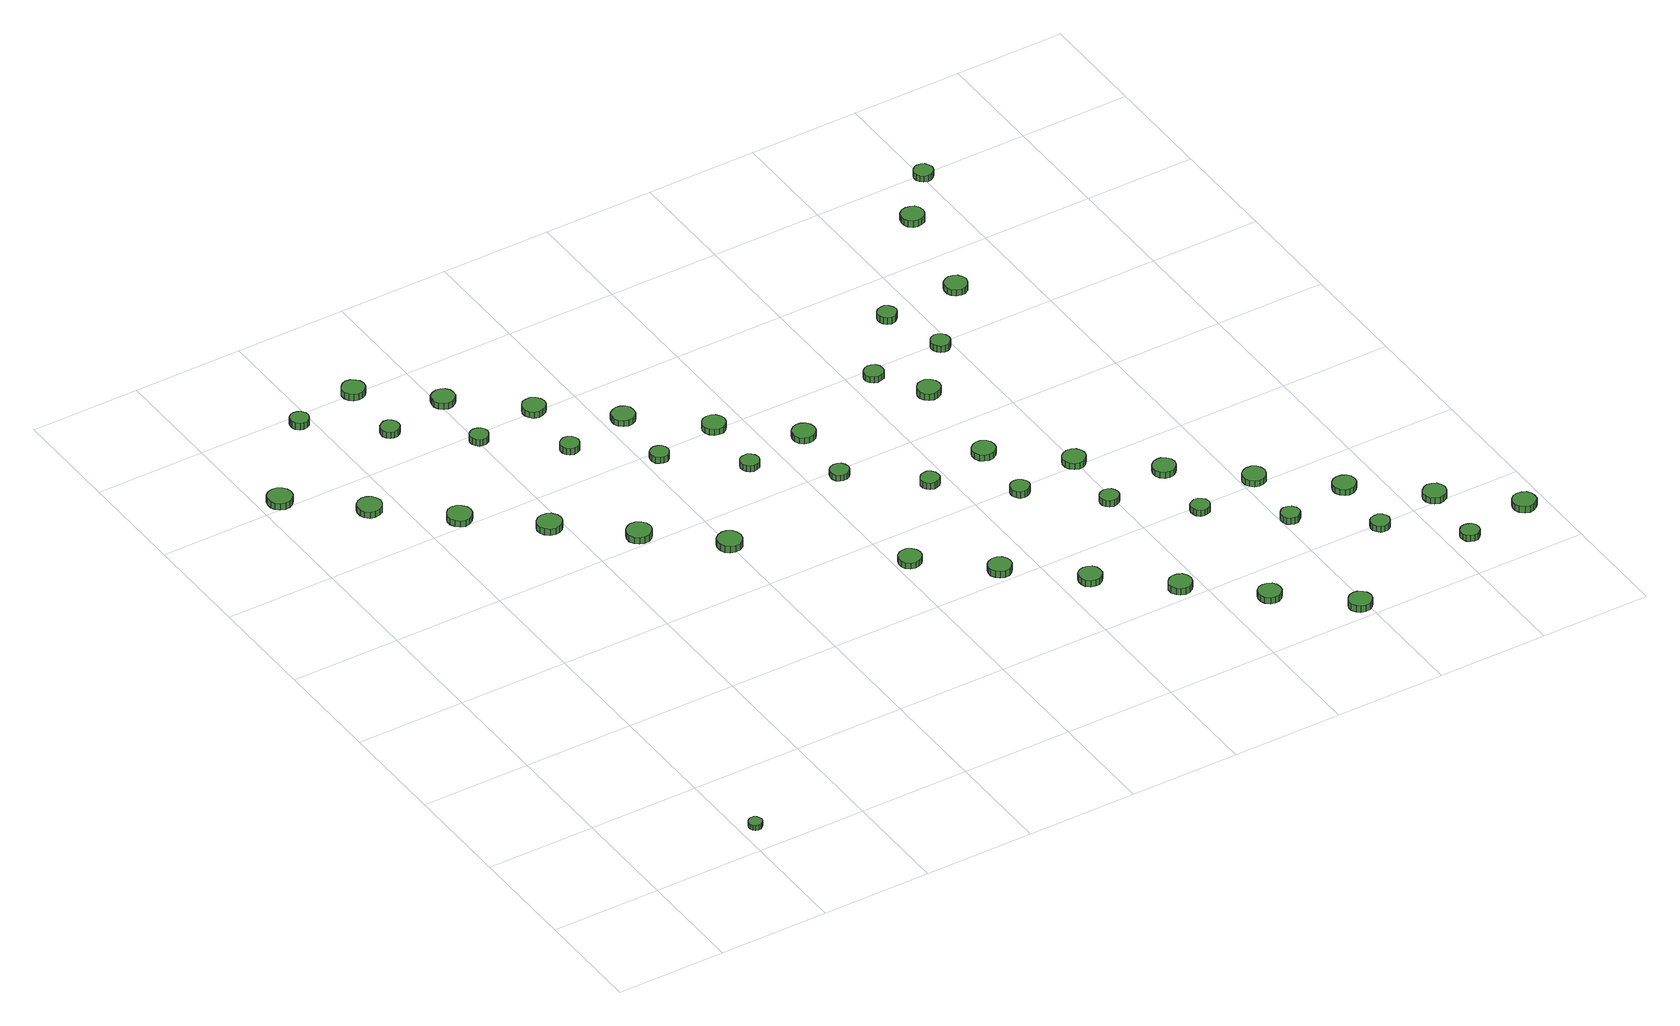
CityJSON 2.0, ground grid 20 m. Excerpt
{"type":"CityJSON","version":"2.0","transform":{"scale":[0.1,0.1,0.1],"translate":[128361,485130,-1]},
"CityObjects":{
"tree1":{"type":"SolitaryVegetationObject","attributes":{"function":"something"},"geometry":[{"type":"MultiSurface","lod":"1","boundaries":[[[0,1,2,3,4,5,6,7,8,9,10,11,12,13,14]],[[15,16,17,18,19,20,21,22,23,24,25,26,27,28,29]],[[0,29,28,1]],[[1,28,27,2]],[[2,27,26,3]],[[3,26,25,4]],[[4,25,24,5]],[[5,24,23,6]],[[6,23,22,7]],[[7,22,21,8]],[[8,21,20,9]],[[9,20,19,10]],[[10,19,18,11]],[[11,18,17,12]],[[12,17,16,13]],[[13,16,15,14]],[[14,15,29,0]]]}]},
"tree2":{"type":"SolitaryVegetationObject","attributes":{"function":"something"},"geometry":[{"type":"MultiSurface","lod":"1","boundaries":[[[30,31,32,33,34,35,36,37,38,39,40,41,42,43,44]],[[45,46,47,48,49,50,51,52,53,54,55,56,57,58,59]],[[30,59,58,31]],[[31,58,57,32]],[[32,57,56,33]],[[33,56,55,34]],[[34,55,54,35]],[[35,54,53,36]],[[36,53,52,37]],[[37,52,51,38]],[[38,51,50,39]],[[39,50,49,40]],[[40,49,48,41]],[[41,48,47,42]],[[42,47,46,43]],[[43,46,45,44]],[[44,45,59,30]]]}]},
"tree3":{"type":"SolitaryVegetationObject","attributes":{"function":"something"},"geometry":[{"type":"MultiSurface","lod":"1","boundaries":[[[60,61,62,63,64,65,66,67,68,69,70,71,72,73,74]],[[75,76,77,78,79,80,81,82,83,84,85,86,87,88,89]],[[60,89,88,61]],[[61,88,87,62]],[[62,87,86,63]],[[63,86,85,64]],[[64,85,84,65]],[[65,84,83,66]],[[66,83,82,67]],[[67,82,81,68]],[[68,81,80,69]],[[69,80,79,70]],[[70,79,78,71]],[[71,78,77,72]],[[72,77,76,73]],[[73,76,75,74]],[[74,75,89,60]]]}]},
"tree4":{"type":"SolitaryVegetationObject","attributes":{"function":"something"},"geometry":[{"type":"MultiSurface","lod":"1","boundaries":[[[90,91,92,93,94,95,96,97,98,99,100,101,102,103,104]],[[105,106,107,108,109,110,111,112,113,114,115,116,117,118,119]],[[90,119,118,91]],[[91,118,117,92]],[[92,117,116,93]],[[93,116,115,94]],[[94,115,114,95]],[[95,114,113,96]],[[96,113,112,97]],[[97,112,111,98]],[[98,111,110,99]],[[99,110,109,100]],[[100,109,108,101]],[[101,108,107,102]],[[102,107,106,103]],[[103,106,105,104]],[[104,105,119,90]]]}]},
"tree5":{"type":"SolitaryVegetationObject","attributes":{"function":"something"},"geometry":[{"type":"MultiSurface","lod":"1","boundaries":[[[120,121,122,123,124,125,126,127,128,129,130,131,132,133,134]],[[135,136,137,138,139,140,141,142,143,144,145,146,147,148,149]],[[120,149,148,121]],[[121,148,147,122]],[[122,147,146,123]],[[123,146,145,124]],[[124,145,144,125]],[[125,144,143,126]],[[126,143,142,127]],[[127,142,141,128]],[[128,141,140,129]],[[129,140,139,130]],[[130,139,138,131]],[[131,138,137,132]],[[132,137,136,133]],[[133,136,135,134]],[[134,135,149,120]]]}]},
"tree6":{"type":"SolitaryVegetationObject","attributes":{"function":"something"},"geometry":[{"type":"MultiSurface","lod":"1","boundaries":[[[150,151,152,153,154,155,156,157,158,159,160,161,162,163,164]],[[165,166,167,168,169,170,171,172,173,174,175,176,177,178,179]],[[150,179,178,151]],[[151,178,177,152]],[[152,177,176,153]],[[153,176,175,154]],[[154,175,174,155]],[[155,174,173,156]],[[156,173,172,157]],[[157,172,171,158]],[[158,171,170,159]],[[159,170,169,160]],[[160,169,168,161]],[[161,168,167,162]],[[162,167,166,163]],[[163,166,165,164]],[[164,165,179,150]]]}]},
"tree7":{"type":"SolitaryVegetationObject","attributes":{"function":"something"},"geometry":[{"type":"MultiSurface","lod":"1","boundaries":[[[180,181,182,183,184,185,186,187,188,189,190,191,192,193,194]],[[195,196,197,198,199,200,201,202,203,204,205,206,207,208,209]],[[180,209,208,181]],[[181,208,207,182]],[[182,207,206,183]],[[183,206,205,184]],[[184,205,204,185]],[[185,204,203,186]],[[186,203,202,187]],[[187,202,201,188]],[[188,201,200,189]],[[189,200,199,190]],[[190,199,198,191]],[[191,198,197,192]],[[192,197,196,193]],[[193,196,195,194]],[[194,195,209,180]]]}]},
"tree8":{"type":"SolitaryVegetationObject","attributes":{"function":"something"},"geometry":[{"type":"MultiSurface","lod":"1","boundaries":[[[210,211,212,213,214,215,216,217,218,219,220,221,222,223,224]],[[225,226,227,228,229,230,231,232,233,234,235,236,237,238,239]],[[210,239,238,211]],[[211,238,237,212]],[[212,237,236,213]],[[213,236,235,214]],[[214,235,234,215]],[[215,234,233,216]],[[216,233,232,217]],[[217,232,231,218]],[[218,231,230,219]],[[219,230,229,220]],[[220,229,228,221]],[[221,228,227,222]],[[222,227,226,223]],[[223,226,225,224]],[[224,225,239,210]]]}]},
"tree9":{"type":"SolitaryVegetationObject","attributes":{"function":"something"},"geometry":[{"type":"MultiSurface","lod":"1","boundaries":[[[240,241,242,243,244,245,246,247,248,249,250,251,252,253,254]],[[255,256,257,258,259,260,261,262,263,264,265,266,267,268,269]],[[240,269,268,241]],[[241,268,267,242]],[[242,267,266,243]],[[243,266,265,244]],[[244,265,264,245]],[[245,264,263,246]],[[246,263,262,247]],[[247,262,261,248]],[[248,261,260,249]],[[249,260,259,250]],[[250,259,258,251]],[[251,258,257,252]],[[252,257,256,253]],[[253,256,255,254]],[[254,255,269,240]]]}]},
"tree10":{"type":"SolitaryVegetationObject","attributes":{"function":"something"},"geometry":[{"type":"MultiSurface","lod":"1","boundaries":[[[270,271,272,273,274,275,276,277,278,279,280,281,282,283,284]],[[285,286,287,288,289,290,291,292,293,294,295,296,297,298,299]],[[270,299,298,271]],[[271,298,297,272]],[[272,297,296,273]],[[273,296,295,274]],[[274,295,294,275]],[[275,294,293,276]],[[276,293,292,277]],[[277,292,291,278]],[[278,291,290,279]],[[279,290,289,280]],[[280,289,288,281]],[[281,288,287,282]],[[282,287,286,283]],[[283,286,285,284]],[[284,285,299,270]]]}]},
"tree11":{"type":"SolitaryVegetationObject","attributes":{"function":"something"},"geometry":[{"type":"MultiSurface","lod":"1","boundaries":[[[300,301,302,303,304,305,306,307,308,309,310,311,312,313,314]],[[315,316,317,318,319,320,321,322,323,324,325,326,327,328,329]],[[300,329,328,301]],[[301,328,327,302]],[[302,327,326,303]],[[303,326,325,304]],[[304,325,324,305]],[[305,324,323,306]],[[306,323,322,307]],[[307,322,321,308]],[[308,321,320,309]],[[309,320,319,310]],[[310,319,318,311]],[[311,318,317,312]],[[312,317,316,313]],[[313,316,315,314]],[[314,315,329,300]]]}]},
"tree12":{"type":"SolitaryVegetationObject","attributes":{"function":"something"},"geometry":[{"type":"MultiSurface","lod":"1","boundaries":[[[330,331,332,333,334,335,336,337,338,339,340,341,342,343,344]],[[345,346,347,348,349,350,351,352,353,354,355,356,357,358,359]],[[330,359,358,331]],[[331,358,357,332]],[[332,357,356,333]],[[333,356,355,334]],[[334,355,354,335]],[[335,354,353,336]],[[336,353,352,337]],[[337,352,351,338]],[[338,351,350,339]],[[339,350,349,340]],[[340,349,348,341]],[[341,348,347,342]],[[342,347,346,343]],[[343,346,345,344]],[[344,345,359,330]]]}]},
"tree13":{"type":"SolitaryVegetationObject","attributes":{"function":"something"},"geometry":[{"type":"MultiSurface","lod":"1","boundaries":[[[360,361,362,363,364,365,366,367,368,369,370,371,372,373,374]],[[375,376,377,378,379,380,381,382,383,384,385,386,387,388,389]],[[360,389,388,361]],[[361,388,387,362]],[[362,387,386,363]],[[363,386,385,364]],[[364,385,384,365]],[[365,384,383,366]],[[366,383,382,367]],[[367,382,381,368]],[[368,381,380,369]],[[369,380,379,370]],[[370,379,378,371]],[[371,378,377,372]],[[372,377,376,373]],[[373,376,375,374]],[[374,375,389,360]]]}]},
"tree14":{"type":"SolitaryVegetationObject","attributes":{"function":"something"},"geometry":[{"type":"MultiSurface","lod":"1","boundaries":[[[390,391,392,393,394,395,396,397,398,399,400,401,402,403,404]],[[405,406,407,408,409,410,411,412,413,414,415,416,417,418,419]],[[390,419,418,391]],[[391,418,417,392]],[[392,417,416,393]],[[393,416,415,394]],[[394,415,414,395]],[[395,414,413,396]],[[396,413,412,397]],[[397,412,411,398]],[[398,411,410,399]],[[399,410,409,400]],[[400,409,408,401]],[[401,408,407,402]],[[402,407,406,403]],[[403,406,405,404]],[[404,405,419,390]]]}]},
"tree15":{"type":"SolitaryVegetationObject","attributes":{"function":"something"},"geometry":[{"type":"MultiSurface","lod":"1","boundaries":[[[420,421,422,423,424,425,426,427,428,429,430,431,432,433,434]],[[435,436,437,438,439,440,441,442,443,444,445,446,447,448,449]],[[420,449,448,421]],[[421,448,447,422]],[[422,447,446,423]],[[423,446,445,424]],[[424,445,444,425]],[[425,444,443,426]],[[426,443,442,427]],[[427,442,441,428]],[[428,441,440,429]],[[429,440,439,430]],[[430,439,438,431]],[[431,438,437,432]],[[432,437,436,433]],[[433,436,435,434]],[[434,435,449,420]]]}]},
"tree16":{"type":"SolitaryVegetationObject","attributes":{"function":"something"},"geometry":[{"type":"MultiSurface","lod":"1","boundaries":[[[450,451,452,453,454,455,456,457,458,459,460,461,462,463,464]],[[465,466,467,468,469,470,471,472,473,474,475,476,477,478,479]],[[450,479,478,451]],[[451,478,477,452]],[[452,477,476,453]],[[453,476,475,454]],[[454,475,474,455]],[[455,474,473,456]],[[456,473,472,457]],[[457,472,471,458]],[[458,471,470,459]],[[459,470,469,460]],[[460,469,468,461]],[[461,468,467,462]],[[462,467,466,463]],[[463,466,465,464]],[[464,465,479,450]]]}]},
"tree17":{"type":"SolitaryVegetationObject","attributes":{"function":"something"},"geometry":[{"type":"MultiSurface","lod":"1","boundaries":[[[480,481,482,483,484,485,486,487,488,489,490,491,492,493,494]],[[495,496,497,498,499,500,501,502,503,504,505,506,507,508,509]],[[480,509,508,481]],[[481,508,507,482]],[[482,507,506,483]],[[483,506,505,484]],[[484,505,504,485]],[[485,504,503,486]],[[486,503,502,487]],[[487,502,501,488]],[[488,501,500,489]],[[489,500,499,490]],[[490,499,498,491]],[[491,498,497,492]],[[492,497,496,493]],[[493,496,495,494]],[[494,495,509,480]]]}]},
"tree18":{"type":"SolitaryVegetationObject","attributes":{"function":"something"},"geometry":[{"type":"MultiSurface","lod":"1","boundaries":[[[510,511,512,513,514,515,516,517,518,519,520,521,522,523,524]],[[525,526,527,528,529,530,531,532,533,534,535,536,537,538,539]],[[510,539,538,511]],[[511,538,537,512]],[[512,537,536,513]],[[513,536,535,514]],[[514,535,534,515]],[[515,534,533,516]],[[516,533,532,517]],[[517,532,531,518]],[[518,531,530,519]],[[519,530,529,520]],[[520,529,528,521]],[[521,528,527,522]],[[522,527,526,523]],[[523,526,525,524]],[[524,525,539,510]]]}]},
"tree19":{"type":"SolitaryVegetationObject","attributes":{"function":"something"},"geometry":[{"type":"MultiSurface","lod":"1","boundaries":[[[540,541,542,543,544,545,546,547,548,549,550,551,552,553,554]],[[555,556,557,558,559,560,561,562,563,564,565,566,567,568,569]],[[540,569,568,541]],[[541,568,567,542]],[[542,567,566,543]],[[543,566,565,544]],[[544,565,564,545]],[[545,564,563,546]],[[546,563,562,547]],[[547,562,561,548]],[[548,561,560,549]],[[549,560,559,550]],[[550,559,558,551]],[[551,558,557,552]],[[552,557,556,553]],[[553,556,555,554]],[[554,555,569,540]]]}]},
"tree20":{"type":"SolitaryVegetationObject","attributes":{"function":"something"},"geometry":[{"type":"MultiSurface","lod":"1","boundaries":[[[570,571,572,573,574,575,576,577,578,579,580,581,582,583,584]],[[585,586,587,588,589,590,591,592,593,594,595,596,597,598,599]],[[570,599,598,571]],[[571,598,597,572]],[[572,597,596,573]],[[573,596,595,574]],[[574,595,594,575]],[[575,594,593,576]],[[576,593,592,577]],[[577,592,591,578]],[[578,591,590,579]],[[579,590,589,580]],[[580,589,588,581]],[[581,588,587,582]],[[582,587,586,583]],[[583,586,585,584]],[[584,585,599,570]]]}]},
"tree21":{"type":"SolitaryVegetationObject","attributes":{"function":"something"},"geometry":[{"type":"MultiSurface","lod":"1","boundaries":[[[600,601,602,603,604,605,606,607,608,609,610,611,612,613,614]],[[615,616,617,618,619,620,621,622,623,624,625,626,627,628,629]],[[600,629,628,601]],[[601,628,627,602]],[[602,627,626,603]],[[603,626,625,604]],[[604,625,624,605]],[[605,624,623,606]],[[606,623,622,607]],[[607,622,621,608]],[[608,621,620,609]],[[609,620,619,610]],[[610,619,618,611]],[[611,618,617,612]],[[612,617,616,613]],[[613,616,615,614]],[[614,615,629,600]]]}]},
"tree22":{"type":"SolitaryVegetationObject","attributes":{"function":"something"},"geometry":[{"type":"MultiSurface","lod":"1","boundaries":[[[630,631,632,633,634,635,636,637,638,639,640,641,642,643,644]],[[645,646,647,648,649,650,651,652,653,654,655,656,657,658,659]],[[630,659,658,631]],[[631,658,657,632]],[[632,657,656,633]],[[633,656,655,634]],[[634,655,654,635]],[[635,654,653,636]],[[636,653,652,637]],[[637,652,651,638]],[[638,651,650,639]],[[639,650,649,640]],[[640,649,648,641]],[[641,648,647,642]],[[642,647,646,643]],[[643,646,645,644]],[[644,645,659,630]]]}]},
"tree23":{"type":"SolitaryVegetationObject","attributes":{"function":"something"},"geometry":[{"type":"MultiSurface","lod":"1","boundaries":[[[660,661,662,663,664,665,666,667,668,669,670,671,672,673,674]],[[675,676,677,678,679,680,681,682,683,684,685,686,687,688,689]],[[660,689,688,661]],[[661,688,687,662]],[[662,687,686,663]],[[663,686,685,664]],[[664,685,684,665]],[[665,684,683,666]],[[666,683,682,667]],[[667,682,681,668]],[[668,681,680,669]],[[669,680,679,670]],[[670,679,678,671]],[[671,678,677,672]],[[672,677,676,673]],[[673,676,675,674]],[[674,675,689,660]]]}]},
"tree24":{"type":"SolitaryVegetationObject","attributes":{"function":"something"},"geometry":[{"type":"MultiSurface","lod":"1","boundaries":[[[690,691,692,693,694,695,696,697,698,699,700,701,702,703,704]],[[705,706,707,708,709,710,711,712,713,714,715,716,717,718,719]],[[690,719,718,691]],[[691,718,717,692]],[[692,717,716,693]],[[693,716,715,694]],[[694,715,714,695]],[[695,714,713,696]],[[696,713,712,697]],[[697,712,711,698]],[[698,711,710,699]],[[699,710,709,700]],[[700,709,708,701]],[[701,708,707,702]],[[702,707,706,703]],[[703,706,705,704]],[[704,705,719,690]]]}]},
"tree25":{"type":"SolitaryVegetationObject","attributes":{"function":"something"},"geometry":[{"type":"MultiSurface","lod":"1","boundaries":[[[720,721,722,723,724,725,726,727,728,729,730,731,732,733,734]],[[735,736,737,738,739,740,741,742,743,744,745,746,747,748,749]],[[720,749,748,721]],[[721,748,747,722]],[[722,747,746,723]],[[723,746,745,724]],[[724,745,744,725]],[[725,744,743,726]],[[726,743,742,727]],[[727,742,741,728]],[[728,741,740,729]],[[729,740,739,730]],[[730,739,738,731]],[[731,738,737,732]],[[732,737,736,733]],[[733,736,735,734]],[[734,735,749,720]]]}]},
"tree26":{"type":"SolitaryVegetationObject","attributes":{"function":"something"},"geometry":[{"type":"MultiSurface","lod":"1","boundaries":[[[750,751,752,753,754,755,756,757,758,759,760,761,762,763,764]],[[765,766,767,768,769,770,771,772,773,774,775,776,777,778,779]],[[750,779,778,751]],[[751,778,777,752]],[[752,777,776,753]],[[753,776,775,754]],[[754,775,774,755]],[[755,774,773,756]],[[756,773,772,757]],[[757,772,771,758]],[[758,771,770,759]],[[759,770,769,760]],[[760,769,768,761]],[[761,768,767,762]],[[762,767,766,763]],[[763,766,765,764]],[[764,765,779,750]]]}]},
"tree27":{"type":"SolitaryVegetationObject","attributes":{"function":"something"},"geometry":[{"type":"MultiSurface","lod":"1","boundaries":[[[780,781,782,783,784,785,786,787,788,789,790,791,792,793,794]],[[795,796,797,798,799,800,801,802,803,804,805,806,807,808,809]],[[780,809,808,781]],[[781,808,807,782]],[[782,807,806,783]],[[783,806,805,784]],[[784,805,804,785]],[[785,804,803,786]],[[786,803,802,787]],[[787,802,801,788]],[[788,801,800,789]],[[789,800,799,790]],[[790,799,798,791]],[[791,798,797,792]],[[792,797,796,793]],[[793,796,795,794]],[[794,795,809,780]]]}]},
"tree28":{"type":"SolitaryVegetationObject","attributes":{"function":"something"},"geometry":[{"type":"MultiSurface","lod":"1","boundaries":[[[810,811,812,813,814,815,816,817,818,819,820,821,822,823,824]],[[825,826,827,828,829,830,831,832,833,834,835,836,837,838,839]],[[810,839,838,811]],[[811,838,837,812]],[[812,837,836,813]],[[813,836,835,814]],[[814,835,834,815]],[[815,834,833,816]],[[816,833,832,817]],[[817,832,831,818]],[[818,831,830,819]],[[819,830,829,820]],[[820,829,828,821]],[[821,828,827,822]],[[822,827,826,823]],[[823,826,825,824]],[[824,825,839,810]]]}]},
"tree29":{"type":"SolitaryVegetationObject","attributes":{"function":"something"},"geometry":[{"type":"MultiSurface","lod":"1","boundaries":[[[840,841,842,843,844,845,846,847,848,849,850,851,852,853,854]],[[855,856,857,858,859,860,861,862,863,864,865,866,867,868,869]],[[840,869,868,841]],[[841,868,867,842]],[[842,867,866,843]],[[843,866,865,844]],[[844,865,864,845]],[[845,864,863,846]],[[846,863,862,847]],[[847,862,861,848]],[[848,861,860,849]],[[849,860,859,850]],[[850,859,858,851]],[[851,858,857,852]],[[852,857,856,853]],[[853,856,855,854]],[[854,855,869,840]]]}]},
"tree30":{"type":"SolitaryVegetationObject","attributes":{"function":"something"},"geometry":[{"type":"MultiSurface","lod":"1","boundaries":[[[870,871,872,873,874,875,876,877,878,879,880,881,882,883,884]],[[885,886,887,888,889,890,891,892,893,894,895,896,897,898,899]],[[870,899,898,871]],[[871,898,897,872]],[[872,897,896,873]],[[873,896,895,874]],[[874,895,894,875]],[[875,894,893,876]],[[876,893,892,877]],[[877,892,891,878]],[[878,891,890,879]],[[879,890,889,880]],[[880,889,888,881]],[[881,888,887,882]],[[882,887,886,883]],[[883,886,885,884]],[[884,885,899,870]]]}]},
"tree31":{"type":"SolitaryVegetationObject","attributes":{"function":"something"},"geometry":[{"type":"MultiSurface","lod":"1","boundaries":[[[900,901,902,903,904,905,906,907,908,909,910,911,912,913,914]],[[915,916,917,918,919,920,921,922,923,924,925,926,927,928,929]],[[900,929,928,901]],[[901,928,927,902]],[[902,927,926,903]],[[903,926,925,904]],[[904,925,924,905]],[[905,924,923,906]],[[906,923,922,907]],[[907,922,921,908]],[[908,921,920,909]],[[909,920,919,910]],[[910,919,918,911]],[[911,918,917,912]],[[912,917,916,913]],[[913,916,915,914]],[[914,915,929,900]]]}]},
"tree32":{"type":"SolitaryVegetationObject","attributes":{"function":"something"},"geometry":[{"type":"MultiSurface","lod":"1","boundaries":[[[930,931,932,933,934,935,936,937,938,939,940,941,942,943,944]],[[945,946,947,948,949,950,951,952,953,954,955,956,957,958,959]],[[930,959,958,931]],[[931,958,957,932]],[[932,957,956,933]],[[933,956,955,934]],[[934,955,954,935]],[[935,954,953,936]],[[936,953,952,937]],[[937,952,951,938]],[[938,951,950,939]],[[939,950,949,940]],[[940,949,948,941]],[[941,948,947,942]],[[942,947,946,943]],[[943,946,945,944]],[[944,945,959,930]]]}]},
"tree33":{"type":"SolitaryVegetationObject","attributes":{"function":"something"},"geometry":[{"type":"MultiSurface","lod":"1","boundaries":[[[960,961,962,963,964,965,966,967,968,969,970,971,972,973,974]],[[975,976,977,978,979,980,981,982,983,984,985,986,987,988,989]],[[960,989,988,961]],[[961,988,987,962]],[[962,987,986,963]],[[963,986,985,964]],[[964,985,984,965]],[[965,984,983,966]],[[966,983,982,967]],[[967,982,981,968]],[[968,981,980,969]],[[969,980,979,970]],[[970,979,978,971]],[[971,978,977,972]],[[972,977,976,973]],[[973,976,975,974]],[[974,975,989,960]]]}]},
"tree34":{"type":"SolitaryVegetationObject","attributes":{"function":"something"},"geometry":[{"type":"MultiSurface","lod":"1","boundaries":[[[990,991,992,993,994,995,996,997,998,999,1000,1001,1002,1003,1004]],[[1005,1006,1007,1008,1009,1010,1011,1012,1013,1014,1015,1016,1017,1018,1019]],[[990,1019,1018,991]],[[991,1018,1017,992]],[[992,1017,1016,993]],[[993,1016,1015,994]],[[994,1015,1014,995]],[[995,1014,1013,996]],[[996,1013,1012,997]],[[997,1012,1011,998]],[[998,1011,1010,999]],[[999,1010,1009,1000]],[[1000,1009,1008,1001]],[[1001,1008,1007,1002]],[[1002,1007,1006,1003]],[[1003,1006,1005,1004]],[[1004,1005,1019,990]]]}]},
"tree35":{"type":"SolitaryVegetationObject","attributes":{"function":"something"},"geometry":[{"type":"MultiSurface","lod":"1","boundaries":[[[1020,1021,1022,1023,1024,1025,1026,1027,1028,1029,1030,1031,1032,1033,1034]],[[1035,1036,1037,1038,1039,1040,1041,1042,1043,1044,1045,1046,1047,1048,1049]],[[1020,1049,1048,1021]],[[1021,1048,1047,1022]],[[1022,1047,1046,1023]],[[1023,1046,1045,1024]],[[1024,1045,1044,1025]],[[1025,1044,1043,1026]],[[1026,1043,1042,1027]],[[1027,1042,1041,1028]],[[1028,1041,1040,1029]],[[1029,1040,1039,1030]],[[1030,1039,1038,1031]],[[1031,1038,1037,1032]],[[1032,1037,1036,1033]],[[1033,1036,1035,1034]],[[1034,1035,1049,1020]]]}]},
"tree36":{"type":"SolitaryVegetationObject","attributes":{"function":"something"},"geometry":[{"type":"MultiSurface","lod":"1","boundaries":[[[1050,1051,1052,1053,1054,1055,1056,1057,1058,1059,1060,1061,1062,1063,1064]],[[1065,1066,1067,1068,1069,1070,1071,1072,1073,1074,1075,1076,1077,1078,1079]],[[1050,1079,1078,1051]],[[1051,1078,1077,1052]],[[1052,1077,1076,1053]],[[1053,1076,1075,1054]],[[1054,1075,1074,1055]],[[1055,1074,1073,1056]],[[1056,1073,1072,1057]],[[1057,1072,1071,1058]],[[1058,1071,1070,1059]],[[1059,1070,1069,1060]],[[1060,1069,1068,1061]],[[1061,1068,1067,1062]],[[1062,1067,1066,1063]],[[1063,1066,1065,1064]],[[1064,1065,1079,1050]]]}]},
"tree37":{"type":"SolitaryVegetationObject","attributes":{"function":"something"},"geometry":[{"type":"MultiSurface","lod":"1","boundaries":[[[1080,1081,1082,1083,1084,1085,1086,1087,1088,1089,1090,1091,1092,1093,1094]],[[1095,1096,1097,1098,1099,1100,1101,1102,1103,1104,1105,1106,1107,1108,1109]],[[1080,1109,1108,1081]],[[1081,1108,1107,1082]],[[1082,1107,1106,1083]],[[1083,1106,1105,1084]],[[1084,1105,1104,1085]],[[1085,1104,1103,1086]],[[1086,1103,1102,1087]],[[1087,1102,1101,1088]],[[1088,1101,1100,1089]],[[1089,1100,1099,1090]],[[1090,1099,1098,1091]],[[1091,1098,1097,1092]],[[1092,1097,1096,1093]],[[1093,1096,1095,1094]],[[1094,1095,1109,1080]]]}]},
"tree38":{"type":"SolitaryVegetationObject","attributes":{"function":"something"},"geometry":[{"type":"MultiSurface","lod":"1","boundaries":[[[1110,1111,1112,1113,1114,1115,1116,1117,1118,1119,1120,1121,1122,1123,1124]],[[1125,1126,1127,1128,1129,1130,1131,1132,1133,1134,1135,1136,1137,1138,1139]],[[1110,1139,1138,1111]],[[1111,1138,1137,1112]],[[1112,1137,1136,1113]],[[1113,1136,1135,1114]],[[1114,1135,1134,1115]],[[1115,1134,1133,1116]],[[1116,1133,1132,1117]],[[1117,1132,1131,1118]],[[1118,1131,1130,1119]],[[1119,1130,1129,1120]],[[1120,1129,1128,1121]],[[1121,1128,1127,1122]],[[1122,1127,1126,1123]],[[1123,1126,1125,1124]],[[1124,1125,1139,1110]]]}]},
"tree39":{"type":"SolitaryVegetationObject","attributes":{"function":"something"},"geometry":[{"type":"MultiSurface","lod":"1","boundaries":[[[1140,1141,1142,1143,1144,1145,1146,1147,1148,1149,1150,1151,1152,1153,1154]],[[1155,1156,1157,1158,1159,1160,1161,1162,1163,1164,1165,1166,1167,1168,1169]],[[1140,1169,1168,1141]],[[1141,1168,1167,1142]],[[1142,1167,1166,1143]],[[1143,1166,1165,1144]],[[1144,1165,1164,1145]],[[1145,1164,1163,1146]],[[1146,1163,1162,1147]],[[1147,1162,1161,1148]],[[1148,1161,1160,1149]],[[1149,1160,1159,1150]],[[1150,1159,1158,1151]],[[1151,1158,1157,1152]],[[1152,1157,1156,1153]],[[1153,1156,1155,1154]],[[1154,1155,1169,1140]]]}]},
"tree40":{"type":"SolitaryVegetationObject","attributes":{"function":"something"},"geometry":[{"type":"MultiSurface","lod":"1","boundaries":[[[1170,1171,1172,1173,1174,1175,1176,1177,1178,1179,1180,1181,1182,1183,1184]],[[1185,1186,1187,1188,1189,1190,1191,1192,1193,1194,1195,1196,1197,1198,1199]],[[1170,1199,1198,1171]],[[1171,1198,1197,1172]],[[1172,1197,1196,1173]],[[1173,1196,1195,1174]],[[1174,1195,1194,1175]],[[1175,1194,1193,1176]],[[1176,1193,1192,1177]],[[1177,1192,1191,1178]],[[1178,1191,1190,1179]],[[1179,1190,1189,1180]],[[1180,1189,1188,1181]],[[1181,1188,1187,1182]],[[1182,1187,1186,1183]],[[1183,1186,1185,1184]],[[1184,1185,1199,1170]]]}]},
"tree41":{"type":"SolitaryVegetationObject","attributes":{"function":"something"},"geometry":[{"type":"MultiSurface","lod":"1","boundaries":[[[1200,1201,1202,1203,1204,1205,1206,1207,1208,1209,1210,1211,1212,1213,1214]],[[1215,1216,1217,1218,1219,1220,1221,1222,1223,1224,1225,1226,1227,1228,1229]],[[1200,1229,1228,1201]],[[1201,1228,1227,1202]],[[1202,1227,1226,1203]],[[1203,1226,1225,1204]],[[1204,1225,1224,1205]],[[1205,1224,1223,1206]],[[1206,1223,1222,1207]],[[1207,1222,1221,1208]],[[1208,1221,1220,1209]],[[1209,1220,1219,1210]],[[1210,1219,1218,1211]],[[1211,1218,1217,1212]],[[1212,1217,1216,1213]],[[1213,1216,1215,1214]],[[1214,1215,1229,1200]]]}]},
"tree42":{"type":"SolitaryVegetationObject","attributes":{"function":"something"},"geometry":[{"type":"MultiSurface","lod":"1","boundaries":[[[1230,1231,1232,1233,1234,1235,1236,1237,1238,1239,1240,1241,1242,1243,1244]],[[1245,1246,1247,1248,1249,1250,1251,1252,1253,1254,1255,1256,1257,1258,1259]],[[1230,1259,1258,1231]],[[1231,1258,1257,1232]],[[1232,1257,1256,1233]],[[1233,1256,1255,1234]],[[1234,1255,1254,1235]],[[1235,1254,1253,1236]],[[1236,1253,1252,1237]],[[1237,1252,1251,1238]],[[1238,1251,1250,1239]],[[1239,1250,1249,1240]],[[1240,1249,1248,1241]],[[1241,1248,1247,1242]],[[1242,1247,1246,1243]],[[1243,1246,1245,1244]],[[1244,1245,1259,1230]]]}]},
"tree43":{"type":"SolitaryVegetationObject","attributes":{"function":"something"},"geometry":[{"type":"MultiSurface","lod":"1","boundaries":[[[1260,1261,1262,1263,1264,1265,1266,1267,1268,1269,1270,1271,1272,1273,1274]],[[1275,1276,1277,1278,1279,1280,1281,1282,1283,1284,1285,1286,1287,1288,1289]],[[1260,1289,1288,1261]],[[1261,1288,1287,1262]],[[1262,1287,1286,1263]],[[1263,1286,1285,1264]],[[1264,1285,1284,1265]],[[1265,1284,1283,1266]],[[1266,1283,1282,1267]],[[1267,1282,1281,1268]],[[1268,1281,1280,1269]],[[1269,1280,1279,1270]],[[1270,1279,1278,1271]],[[1271,1278,1277,1272]],[[1272,1277,1276,1273]],[[1273,1276,1275,1274]],[[1274,1275,1289,1260]]]}]},
"tree44":{"type":"SolitaryVegetationObject","attributes":{"function":"something"},"geometry":[{"type":"MultiSurface","lod":"1","boundaries":[[[1290,1291,1292,1293,1294,1295,1296,1297,1298,1299,1300,1301,1302,1303,1304]],[[1305,1306,1307,1308,1309,1310,1311,1312,1313,1314,1315,1316,1317,1318,1319]],[[1290,1319,1318,1291]],[[1291,1318,1317,1292]],[[1292,1317,1316,1293]],[[1293,1316,1315,1294]],[[1294,1315,1314,1295]],[[1295,1314,1313,1296]],[[1296,1313,1312,1297]],[[1297,1312,1311,1298]],[[1298,1311,1310,1299]],[[1299,1310,1309,1300]],[[1300,1309,1308,1301]],[[1301,1308,1307,1302]],[[1302,1307,1306,1303]],[[1303,1306,1305,1304]],[[1304,1305,1319,1290]]]}]},
"tree45":{"type":"SolitaryVegetationObject","attributes":{"function":"something"},"geometry":[{"type":"MultiSurface","lod":"1","boundaries":[[[1320,1321,1322,1323,1324,1325,1326,1327,1328,1329,1330,1331,1332,1333,1334]],[[1335,1336,1337,1338,1339,1340,1341,1342,1343,1344,1345,1346,1347,1348,1349]],[[1320,1349,1348,1321]],[[1321,1348,1347,1322]],[[1322,1347,1346,1323]],[[1323,1346,1345,1324]],[[1324,1345,1344,1325]],[[1325,1344,1343,1326]],[[1326,1343,1342,1327]],[[1327,1342,1341,1328]],[[1328,1341,1340,1329]],[[1329,1340,1339,1330]],[[1330,1339,1338,1331]],[[1331,1338,1337,1332]],[[1332,1337,1336,1333]],[[1333,1336,1335,1334]],[[1334,1335,1349,1320]]]}]},
"tree46":{"type":"SolitaryVegetationObject","attributes":{"function":"something"},"geometry":[{"type":"MultiSurface","lod":"1","boundaries":[[[1350,1351,1352,1353,1354,1355,1356,1357,1358,1359,1360,1361,1362,1363,1364]],[[1365,1366,1367,1368,1369,1370,1371,1372,1373,1374,1375,1376,1377,1378,1379]],[[1350,1379,1378,1351]],[[1351,1378,1377,1352]],[[1352,1377,1376,1353]],[[1353,1376,1375,1354]],[[1354,1375,1374,1355]],[[1355,1374,1373,1356]],[[1356,1373,1372,1357]],[[1357,1372,1371,1358]],[[1358,1371,1370,1359]],[[1359,1370,1369,1360]],[[1360,1369,1368,1361]],[[1361,1368,1367,1362]],[[1362,1367,1366,1363]],[[1363,1366,1365,1364]],[[1364,1365,1379,1350]]]}]},
"tree47":{"type":"SolitaryVegetationObject","attributes":{"function":"something"},"geometry":[{"type":"MultiSurface","lod":"1","boundaries":[[[1380,1381,1382,1383,1384,1385,1386,1387,1388,1389,1390,1391,1392,1393,1394]],[[1395,1396,1397,1398,1399,1400,1401,1402,1403,1404,1405,1406,1407,1408,1409]],[[1380,1409,1408,1381]],[[1381,1408,1407,1382]],[[1382,1407,1406,1383]],[[1383,1406,1405,1384]],[[1384,1405,1404,1385]],[[1385,1404,1403,1386]],[[1386,1403,1402,1387]],[[1387,1402,1401,1388]],[[1388,1401,1400,1389]],[[1389,1400,1399,1390]],[[1390,1399,1398,1391]],[[1391,1398,1397,1392]],[[1392,1397,1396,1393]],[[1393,1396,1395,1394]],[[1394,1395,1409,1380]]]}]}
},
"vertices":[
[242,61,20],[241,66,20],[238,70,20],[234,73,20],[229,73,20],[224,72,20],[220,68,20],[218,63,20],[218,58,20],[220,54,20],[224,50,20],[229,49,20],[234,49,20],[238,52,20],[241,56,20],[241,56,10],[238,52,10],[234,49,10],[229,49,10],[224,50,10],[220,54,10],[218,58,10],[218,63,10],[220,68,10],[224,72,10],[229,73,10],[234,73,10],[238,70,10],[241,66,10],[242,61,10],
[53,1208,33],[51,1217,33],[46,1224,33],[38,1229,33],[29,1230,33],[20,1227,33],[13,1221,33],[10,1212,33],[10,1203,33],[13,1195,33],[20,1189,33],[29,1186,33],[38,1187,33],[46,1192,33],[51,1199,33],[51,1199,20],[46,1192,20],[38,1187,20],[29,1186,20],[20,1189,20],[13,1195,20],[10,1203,20],[10,1212,20],[13,1221,20],[20,1227,20],[29,1230,20],[38,1229,20],[46,1224,20],[51,1217,20],[53,1208,20],
[165,1109,33],[163,1118,33],[158,1126,33],[150,1130,33],[141,1131,33],[132,1128,33],[125,1122,33],[122,1114,33],[122,1105,33],[125,1097,33],[132,1090,33],[141,1088,33],[150,1089,33],[158,1093,33],[163,1101,33],[163,1101,21],[158,1093,21],[150,1089,21],[141,1088,21],[132,1090,21],[125,1097,21],[122,1105,21],[122,1114,21],[125,1122,21],[132,1128,21],[141,1131,21],[150,1130,21],[158,1126,21],[163,1118,21],[165,1109,21],
[278,1011,32],[276,1020,32],[271,1027,32],[263,1032,32],[254,1033,32],[245,1030,32],[239,1024,32],[235,1015,32],[235,1006,32],[239,998,32],[245,992,32],[254,989,32],[263,990,32],[271,995,32],[276,1002,32],[276,1002,20],[271,995,20],[263,990,20],[254,989,20],[245,992,20],[239,998,20],[235,1006,20],[235,1015,20],[239,1024,20],[245,1030,20],[254,1033,20],[263,1032,20],[271,1027,20],[276,1020,20],[278,1011,20],
[188,1369,34],[186,1375,34],[182,1381,34],[176,1384,34],[169,1385,34],[163,1383,34],[157,1378,34],[155,1372,34],[155,1365,34],[157,1359,34],[163,1354,34],[169,1352,34],[176,1353,34],[182,1356,34],[186,1362,34],[186,1362,21],[182,1356,21],[176,1353,21],[169,1352,21],[163,1354,21],[157,1359,21],[155,1365,21],[155,1372,21],[157,1378,21],[163,1383,21],[169,1385,21],[176,1384,21],[182,1381,21],[186,1375,21],[188,1369,21],
[391,912,33],[389,921,33],[383,929,33],[376,933,33],[367,934,33],[358,931,33],[351,925,33],[347,917,33],[347,908,33],[351,900,33],[358,893,33],[367,891,33],[376,892,33],[383,896,33],[389,903,33],[389,903,20],[383,896,20],[376,892,20],[367,891,20],[358,893,20],[351,900,20],[347,908,20],[347,917,20],[351,925,20],[358,931,20],[367,934,20],[376,933,20],[383,929,20],[389,921,20],[391,912,20],
[301,1269,34],[300,1276,34],[295,1281,34],[289,1285,34],[282,1286,34],[276,1283,34],[271,1279,34],[268,1272,34],[268,1265,34],[271,1259,34],[276,1254,34],[282,1252,34],[289,1253,34],[295,1256,34],[300,1262,34],[300,1262,21],[295,1256,21],[289,1253,21],[282,1252,21],[276,1254,21],[271,1259,21],[268,1265,21],[268,1272,21],[271,1279,21],[276,1283,21],[282,1286,21],[289,1285,21],[295,1281,21],[300,1276,21],[301,1269,21],
[311,1391,33],[309,1400,33],[304,1406,33],[297,1411,33],[288,1412,33],[280,1409,33],[274,1403,33],[270,1396,33],[270,1387,33],[274,1379,33],[280,1374,33],[288,1371,33],[297,1372,33],[304,1376,33],[309,1383,33],[309,1383,20],[304,1376,20],[297,1372,20],[288,1371,20],[280,1374,20],[274,1379,20],[270,1387,20],[270,1396,20],[274,1403,20],[280,1409,20],[288,1412,20],[297,1411,20],[304,1406,20],[309,1400,20],[311,1391,20],
[503,814,33],[501,823,33],[495,830,33],[487,835,33],[478,836,33],[470,833,33],[463,827,33],[459,818,33],[459,809,33],[463,801,33],[470,795,33],[478,792,33],[487,793,33],[495,798,33],[501,805,33],[501,805,20],[495,798,20],[487,793,20],[478,792,20],[470,795,20],[463,801,20],[459,809,20],[459,818,20],[463,827,20],[470,833,20],[478,836,20],[487,835,20],[495,830,20],[501,823,20],[503,814,20],
[413,1171,35],[411,1178,35],[407,1184,35],[401,1187,35],[394,1188,35],[388,1186,35],[383,1181,35],[380,1175,35],[380,1168,35],[383,1162,35],[388,1157,35],[394,1155,35],[401,1156,35],[407,1159,35],[411,1165,35],[411,1165,22],[407,1159,22],[401,1156,22],[394,1155,22],[388,1157,22],[383,1162,22],[380,1168,22],[380,1175,22],[383,1181,22],[388,1186,22],[394,1188,22],[401,1187,22],[407,1184,22],[411,1178,22],[413,1171,22],
[423,1293,32],[422,1301,32],[417,1308,32],[409,1312,32],[401,1313,32],[393,1310,32],[386,1305,32],[383,1297,32],[383,1288,32],[386,1281,32],[393,1275,32],[401,1272,32],[409,1273,32],[417,1278,32],[422,1284,32],[422,1284,20],[417,1278,20],[409,1273,20],[401,1272,20],[393,1275,20],[386,1281,20],[383,1288,20],[383,1297,20],[386,1305,20],[393,1310,20],[401,1313,20],[409,1312,20],[417,1308,20],[422,1301,20],[423,1293,20],
[616,714,33],[614,723,33],[609,730,33],[601,735,33],[592,736,33],[583,733,33],[576,727,33],[573,719,33],[573,710,33],[576,701,33],[583,695,33],[592,692,33],[601,693,33],[609,698,33],[614,705,33],[614,705,20],[609,698,20],[601,693,20],[592,692,20],[583,695,20],[576,701,20],[573,710,20],[573,719,20],[576,727,20],[583,733,20],[592,736,20],[601,735,20],[609,730,20],[614,723,20],[616,714,20],
[526,1072,35],[525,1079,35],[521,1084,35],[515,1088,35],[508,1089,35],[501,1086,35],[496,1082,35],[493,1075,35],[493,1068,35],[496,1062,35],[501,1057,35],[508,1055,35],[515,1056,35],[521,1059,35],[525,1065,35],[525,1065,22],[521,1059,22],[515,1056,22],[508,1055,22],[501,1057,22],[496,1062,22],[493,1068,22],[493,1075,22],[496,1082,22],[501,1086,22],[508,1089,22],[515,1088,22],[521,1084,22],[525,1079,22],[526,1072,22],
[537,1193,32],[535,1201,32],[530,1208,32],[522,1213,32],[514,1213,32],[506,1211,32],[500,1205,32],[496,1197,32],[496,1189,32],[500,1181,32],[506,1175,32],[514,1173,32],[522,1174,32],[530,1178,32],[535,1185,32],[535,1185,20],[530,1178,20],[522,1174,20],[514,1173,20],[506,1175,20],[500,1181,20],[496,1189,20],[496,1197,20],[500,1205,20],[506,1211,20],[514,1213,20],[522,1213,20],[530,1208,20],[535,1201,20],[537,1193,20],
[639,973,34],[637,980,34],[633,986,34],[627,989,34],[620,990,34],[614,988,34],[608,983,34],[606,977,34],[606,970,34],[608,963,34],[614,959,34],[620,957,34],[627,957,34],[633,961,34],[637,967,34],[637,967,22],[633,961,22],[627,957,22],[620,957,22],[614,959,22],[608,963,22],[606,970,22],[606,977,22],[608,983,22],[614,988,22],[620,990,22],[627,989,22],[633,986,22],[637,980,22],[639,973,22],
[648,1095,32],[647,1103,32],[642,1110,32],[634,1114,32],[626,1115,32],[618,1112,32],[611,1107,32],[608,1099,32],[608,1090,32],[611,1083,32],[618,1077,32],[626,1074,32],[634,1075,32],[642,1079,32],[647,1086,32],[647,1086,20],[642,1079,20],[634,1075,20],[626,1074,20],[618,1077,20],[611,1083,20],[608,1090,20],[608,1099,20],[611,1107,20],[618,1112,20],[626,1115,20],[634,1114,20],[642,1110,20],[647,1103,20],[648,1095,20],
[840,516,33],[838,524,33],[833,531,33],[826,536,33],[818,536,33],[810,534,33],[803,528,33],[800,520,33],[800,512,33],[803,504,33],[810,498,33],[818,496,33],[826,497,33],[833,501,33],[838,508,33],[838,508,21],[833,501,21],[826,497,21],[818,496,21],[810,498,21],[803,504,21],[800,512,21],[800,520,21],[803,528,21],[810,534,21],[818,536,21],[826,536,21],[833,531,21],[838,524,21],[840,516,21],
[752,875,34],[750,882,34],[746,887,34],[740,891,34],[733,891,34],[727,889,34],[722,885,34],[719,878,34],[719,871,34],[722,865,34],[727,860,34],[733,858,34],[740,859,34],[746,862,34],[750,868,34],[750,868,22],[746,862,22],[740,859,22],[733,858,22],[727,860,22],[722,865,22],[719,871,22],[719,878,22],[722,885,22],[727,889,22],[733,891,22],[740,891,22],[746,887,22],[750,882,22],[752,875,22],
[762,995,32],[760,1003,32],[755,1010,32],[748,1014,32],[739,1015,32],[731,1013,32],[725,1007,32],[721,999,32],[721,991,32],[725,983,32],[731,977,32],[739,975,32],[748,975,32],[755,980,32],[760,987,32],[760,987,20],[755,980,20],[748,975,20],[739,975,20],[731,977,20],[725,983,20],[721,991,20],[721,999,20],[725,1007,20],[731,1013,20],[739,1015,20],[748,1014,20],[755,1010,20],[760,1003,20],[762,995,20],
[953,418,33],[951,426,33],[946,433,33],[939,437,33],[930,438,33],[922,435,33],[916,430,33],[912,422,33],[912,413,33],[916,406,33],[922,400,33],[930,397,33],[939,398,33],[946,402,33],[951,409,33],[951,409,20],[946,402,20],[939,398,20],[930,397,20],[922,400,20],[916,406,20],[912,413,20],[912,422,20],[916,430,20],[922,435,20],[930,438,20],[939,437,20],[946,433,20],[951,426,20],[953,418,20],
[864,775,33],[862,782,33],[858,788,33],[852,791,33],[845,792,33],[839,790,33],[833,785,33],[831,779,33],[831,772,33],[833,765,33],[839,761,33],[845,759,33],[852,759,33],[858,763,33],[862,768,33],[862,768,21],[858,763,21],[852,759,21],[845,759,21],[839,761,21],[833,765,21],[831,772,21],[831,779,21],[833,785,21],[839,790,21],[845,792,21],[852,791,21],[858,788,21],[862,782,21],[864,775,21],
[874,896,32],[873,905,32],[868,912,32],[860,916,32],[852,917,32],[844,914,32],[837,908,32],[834,901,32],[834,892,32],[837,884,32],[844,879,32],[852,876,32],[860,877,32],[868,881,32],[873,888,32],[873,888,20],[868,881,20],[860,877,20],[852,876,20],[844,879,20],[837,884,20],[834,892,20],[834,901,20],[837,908,20],[844,914,20],[852,917,20],[860,916,20],[868,912,20],[873,905,20],[874,896,20],
[1065,318,32],[1064,326,32],[1059,333,32],[1051,337,32],[1043,338,32],[1035,336,32],[1028,330,32],[1025,322,32],[1025,314,32],[1028,306,32],[1035,300,32],[1043,298,32],[1051,298,32],[1059,303,32],[1064,310,32],[1064,310,20],[1059,303,20],[1051,298,20],[1043,298,20],[1035,300,20],[1028,306,20],[1025,314,20],[1025,322,20],[1028,330,20],[1035,336,20],[1043,338,20],[1051,337,20],[1059,333,20],[1064,326,20],[1065,318,20],
[977,677,34],[976,683,34],[971,689,34],[965,693,34],[959,693,34],[952,691,34],[947,686,34],[944,680,34],[944,673,34],[947,667,34],[952,662,34],[959,660,34],[965,661,34],[971,664,34],[976,670,34],[976,670,21],[971,664,21],[965,661,21],[959,660,21],[952,662,21],[947,667,21],[944,673,21],[944,680,21],[947,686,21],[952,691,21],[959,693,21],[965,693,21],[971,689,21],[976,683,21],[977,677,21],
[1179,219,33],[1177,228,33],[1172,235,33],[1164,239,33],[1156,240,33],[1148,237,33],[1142,231,33],[1138,224,33],[1138,215,33],[1142,207,33],[1148,202,33],[1156,199,33],[1164,200,33],[1172,204,33],[1177,211,33],[1177,211,20],[1172,204,20],[1164,200,20],[1156,199,20],[1148,202,20],[1142,207,20],[1138,215,20],[1138,224,20],[1142,231,20],[1148,237,20],[1156,240,20],[1164,239,20],[1172,235,20],[1177,228,20],[1179,219,20],
[1090,577,35],[1088,584,35],[1084,589,35],[1078,593,35],[1071,594,35],[1064,592,35],[1059,587,35],[1056,581,35],[1056,574,35],[1059,567,35],[1064,562,35],[1071,560,35],[1078,561,35],[1084,565,35],[1088,570,35],[1088,570,22],[1084,565,22],[1078,561,22],[1071,560,22],[1064,562,22],[1059,567,22],[1056,574,22],[1056,581,22],[1059,587,22],[1064,592,22],[1071,594,22],[1078,593,22],[1084,589,22],[1088,584,22],[1090,577,22],
[1099,698,32],[1098,707,32],[1093,713,32],[1085,718,32],[1077,719,32],[1069,716,32],[1062,710,32],[1059,703,32],[1059,694,32],[1062,686,32],[1069,681,32],[1077,678,32],[1085,679,32],[1093,683,32],[1098,690,32],[1098,690,20],[1093,683,20],[1085,679,20],[1077,678,20],[1069,681,20],[1062,686,20],[1059,694,20],[1059,703,20],[1062,710,20],[1069,716,20],[1077,719,20],[1085,718,20],[1093,713,20],[1098,707,20],[1099,698,20],
[1290,121,32],[1289,129,32],[1284,136,32],[1276,140,32],[1268,141,32],[1260,139,32],[1253,133,32],[1250,125,32],[1250,117,32],[1253,109,32],[1260,103,32],[1268,101,32],[1276,101,32],[1284,106,32],[1289,113,32],[1289,113,20],[1284,106,20],[1276,101,20],[1268,101,20],[1260,103,20],[1253,109,20],[1250,117,20],[1250,125,20],[1253,133,20],[1260,139,20],[1268,141,20],[1276,140,20],[1284,136,20],[1289,129,20],[1290,121,20],
[1201,478,34],[1200,485,34],[1196,491,34],[1190,494,34],[1183,495,34],[1176,493,34],[1171,488,34],[1168,482,34],[1168,475,34],[1171,469,34],[1176,464,34],[1183,462,34],[1190,463,34],[1196,466,34],[1200,472,34],[1200,472,21],[1196,466,21],[1190,463,21],[1183,462,21],[1176,464,21],[1171,469,21],[1168,475,21],[1168,482,21],[1171,488,21],[1176,493,21],[1183,495,21],[1190,494,21],[1196,491,21],[1200,485,21],[1201,478,21],
[1055,972,31],[1054,979,31],[1050,985,31],[1043,988,31],[1036,989,31],[1030,987,31],[1024,982,31],[1021,976,31],[1021,969,31],[1024,962,31],[1030,957,31],[1036,955,31],[1043,956,31],[1050,959,31],[1054,965,31],[1054,965,19],[1050,959,19],[1043,956,19],[1036,955,19],[1030,957,19],[1024,962,19],[1021,969,19],[1021,976,19],[1024,982,19],[1030,987,19],[1036,989,19],[1043,988,19],[1050,985,19],[1054,979,19],[1055,972,19],
[1111,885,33],[1109,893,33],[1104,900,33],[1096,905,33],[1088,905,33],[1080,903,33],[1074,897,33],[1070,889,33],[1070,881,33],[1074,873,33],[1080,867,33],[1088,865,33],[1096,866,33],[1104,870,33],[1109,877,33],[1109,877,20],[1104,870,20],[1096,866,20],[1088,865,20],[1080,867,20],[1074,873,20],[1070,881,20],[1070,889,20],[1074,897,20],[1080,903,20],[1088,905,20],[1096,905,20],[1104,900,20],[1109,893,20],[1111,885,20],
[1213,600,32],[1211,608,32],[1206,615,32],[1199,619,32],[1190,620,32],[1182,617,32],[1176,612,32],[1172,604,32],[1172,595,32],[1176,588,32],[1182,582,32],[1190,579,32],[1199,580,32],[1206,585,32],[1211,591,32],[1211,591,20],[1206,585,20],[1199,580,20],[1190,579,20],[1182,582,20],[1176,588,20],[1172,595,20],[1172,604,20],[1176,612,20],[1182,617,20],[1190,620,20],[1199,619,20],[1206,615,20],[1211,608,20],[1213,600,20],
[1404,21,33],[1402,30,33],[1397,36,33],[1390,41,33],[1381,42,33],[1373,39,33],[1367,33,33],[1363,25,33],[1363,17,33],[1367,9,33],[1373,4,33],[1381,1,33],[1390,2,33],[1397,6,33],[1402,13,33],[1402,13,20],[1397,6,20],[1390,2,20],[1381,1,20],[1373,4,20],[1367,9,20],[1363,17,20],[1363,25,20],[1367,33,20],[1373,39,20],[1381,42,20],[1390,41,20],[1397,36,20],[1402,30,20],[1404,21,20],
[1315,379,32],[1313,386,32],[1309,391,32],[1303,395,32],[1296,396,32],[1290,393,32],[1284,389,32],[1282,382,32],[1282,375,32],[1284,369,32],[1290,364,32],[1296,362,32],[1303,363,32],[1309,366,32],[1313,372,32],[1313,372,20],[1309,366,20],[1303,363,20],[1296,362,20],[1290,364,20],[1284,369,20],[1282,375,20],[1282,382,20],[1284,389,20],[1290,393,20],[1296,396,20],[1303,395,20],[1309,391,20],[1313,386,20],[1315,379,20],
[1325,500,32],[1323,508,32],[1318,515,32],[1311,520,32],[1303,520,32],[1295,518,32],[1288,512,32],[1285,504,32],[1285,496,32],[1288,488,32],[1295,482,32],[1303,480,32],[1311,481,32],[1318,485,32],[1323,492,32],[1323,492,20],[1318,485,20],[1311,481,20],[1303,480,20],[1295,482,20],[1288,488,20],[1285,496,20],[1285,504,20],[1288,512,20],[1295,518,20],[1303,520,20],[1311,520,20],[1318,515,20],[1323,508,20],[1325,500,20],
[1193,984,31],[1191,991,31],[1187,996,31],[1181,1000,31],[1174,1001,31],[1167,999,31],[1162,994,31],[1159,987,31],[1159,980,31],[1162,974,31],[1167,969,31],[1174,967,31],[1181,967,31],[1187,971,31],[1191,977,31],[1191,977,18],[1187,971,18],[1181,967,18],[1174,967,18],[1167,969,18],[1162,974,18],[1159,980,18],[1159,987,18],[1162,994,18],[1167,999,18],[1174,1001,18],[1181,1000,18],[1187,996,18],[1191,991,18],[1193,984,18],
[1161,1097,29],[1159,1104,29],[1155,1110,29],[1149,1114,29],[1142,1114,29],[1135,1112,29],[1130,1107,29],[1127,1101,29],[1127,1094,29],[1130,1087,29],[1135,1083,29],[1142,1080,29],[1149,1081,29],[1155,1085,29],[1159,1090,29],[1159,1090,16],[1155,1085,16],[1149,1081,16],[1142,1080,16],[1135,1083,16],[1130,1087,16],[1127,1094,16],[1127,1101,16],[1130,1107,16],[1135,1112,16],[1142,1114,16],[1149,1114,16],[1155,1110,16],[1159,1104,16],[1161,1097,16],
[1428,280,33],[1427,287,33],[1422,293,33],[1416,296,33],[1409,297,33],[1403,295,33],[1398,290,33],[1395,284,33],[1395,277,33],[1398,270,33],[1403,266,33],[1409,264,33],[1416,264,33],[1422,268,33],[1427,274,33],[1427,274,20],[1422,268,20],[1416,264,20],[1409,264,20],[1403,266,20],[1398,270,20],[1395,277,20],[1395,284,20],[1398,290,20],[1403,295,20],[1409,297,20],[1416,296,20],[1422,293,20],[1427,287,20],[1428,280,20],
[1438,402,32],[1436,410,32],[1431,417,32],[1424,421,32],[1415,422,32],[1407,419,32],[1401,414,32],[1397,406,32],[1397,397,32],[1401,390,32],[1407,384,32],[1415,381,32],[1424,382,32],[1431,386,32],[1436,393,32],[1436,393,20],[1431,386,20],[1424,382,20],[1415,381,20],[1407,384,20],[1401,390,20],[1397,397,20],[1397,406,20],[1401,414,20],[1407,419,20],[1415,422,20],[1424,421,20],[1431,417,20],[1436,410,20],[1438,402,20],
[1541,182,34],[1539,189,34],[1535,194,34],[1529,198,34],[1522,198,34],[1515,196,34],[1510,192,34],[1507,185,34],[1507,178,34],[1510,172,34],[1515,167,34],[1522,165,34],[1529,166,34],[1535,169,34],[1539,175,34],[1539,175,22],[1535,169,22],[1529,166,22],[1522,165,22],[1515,167,22],[1510,172,22],[1507,178,22],[1507,185,22],[1510,192,22],[1515,196,22],[1522,198,22],[1529,198,22],[1535,194,22],[1539,189,22],[1541,182,22],
[1303,1106,27],[1301,1114,27],[1296,1121,27],[1289,1125,27],[1281,1126,27],[1273,1123,27],[1266,1118,27],[1263,1110,27],[1263,1101,27],[1266,1093,27],[1273,1088,27],[1281,1085,27],[1289,1086,27],[1296,1090,27],[1301,1097,27],[1301,1097,15],[1296,1090,15],[1289,1086,15],[1281,1085,15],[1273,1088,15],[1266,1093,15],[1263,1101,15],[1263,1110,15],[1266,1118,15],[1273,1123,15],[1281,1126,15],[1289,1125,15],[1296,1121,15],[1301,1114,15],[1303,1106,15],
[1550,302,32],[1549,310,32],[1544,317,32],[1536,321,32],[1528,322,32],[1520,320,32],[1513,314,32],[1510,306,32],[1510,298,32],[1513,290,32],[1520,284,32],[1528,282,32],[1536,282,32],[1544,287,32],[1549,294,32],[1549,294,20],[1544,287,20],[1536,282,20],[1528,282,20],[1520,284,20],[1513,290,20],[1510,298,20],[1510,306,20],[1513,314,20],[1520,320,20],[1528,322,20],[1536,321,20],[1544,317,20],[1549,310,20],[1550,302,20],
[1652,82,33],[1651,89,33],[1647,95,33],[1641,98,33],[1634,99,33],[1627,97,33],[1622,92,33],[1619,86,33],[1619,79,33],[1622,72,33],[1627,68,33],[1634,66,33],[1641,66,33],[1647,70,33],[1651,75,33],[1651,75,21],[1647,70,21],[1641,66,21],[1634,66,21],[1627,68,21],[1622,72,21],[1619,79,21],[1619,86,21],[1622,92,21],[1627,97,21],[1634,99,21],[1641,98,21],[1647,95,21],[1651,89,21],[1652,82,21],
[1664,203,32],[1662,212,32],[1657,219,32],[1649,223,32],[1641,224,32],[1633,221,32],[1627,215,32],[1623,208,32],[1623,199,32],[1627,191,32],[1633,186,32],[1641,183,32],[1649,184,32],[1657,188,32],[1662,195,32],[1662,195,20],[1657,188,20],[1649,184,20],[1641,183,20],[1633,186,20],[1627,191,20],[1623,199,20],[1623,208,20],[1627,215,20],[1633,221,20],[1641,224,20],[1649,223,20],[1657,219,20],[1662,212,20],[1664,203,20],
[1342,1300,28],[1341,1308,28],[1336,1315,28],[1328,1319,28],[1320,1320,28],[1312,1318,28],[1305,1312,28],[1302,1304,28],[1302,1296,28],[1305,1288,28],[1312,1282,28],[1320,1280,28],[1328,1281,28],[1336,1285,28],[1341,1292,28],[1341,1292,15],[1336,1285,15],[1328,1281,15],[1320,1280,15],[1312,1282,15],[1305,1288,15],[1302,1296,15],[1302,1304,15],[1305,1312,15],[1312,1318,15],[1320,1320,15],[1328,1319,15],[1336,1315,15],[1341,1308,15],[1342,1300,15],
[1775,104,33],[1774,112,33],[1769,119,33],[1761,123,33],[1753,124,33],[1745,122,33],[1738,116,33],[1735,108,33],[1735,100,33],[1738,92,33],[1745,86,33],[1753,83,33],[1761,84,33],[1769,89,33],[1774,95,33],[1774,95,20],[1769,89,20],[1761,84,20],[1753,83,20],[1745,86,20],[1738,92,20],[1735,100,20],[1735,108,20],[1738,116,20],[1745,122,20],[1753,124,20],[1761,123,20],[1769,119,20],[1774,112,20],[1775,104,20],
[1418,1391,27],[1416,1398,27],[1412,1404,27],[1406,1407,27],[1399,1408,27],[1392,1406,27],[1387,1401,27],[1384,1394,27],[1384,1387,27],[1387,1381,27],[1392,1376,27],[1399,1374,27],[1406,1375,27],[1412,1378,27],[1416,1384,27],[1416,1384,15],[1412,1378,15],[1406,1375,15],[1399,1374,15],[1392,1376,15],[1387,1381,15],[1384,1387,15],[1384,1394,15],[1387,1401,15],[1392,1406,15],[1399,1408,15],[1406,1407,15],[1412,1404,15],[1416,1398,15],[1418,1391,15]
]}
